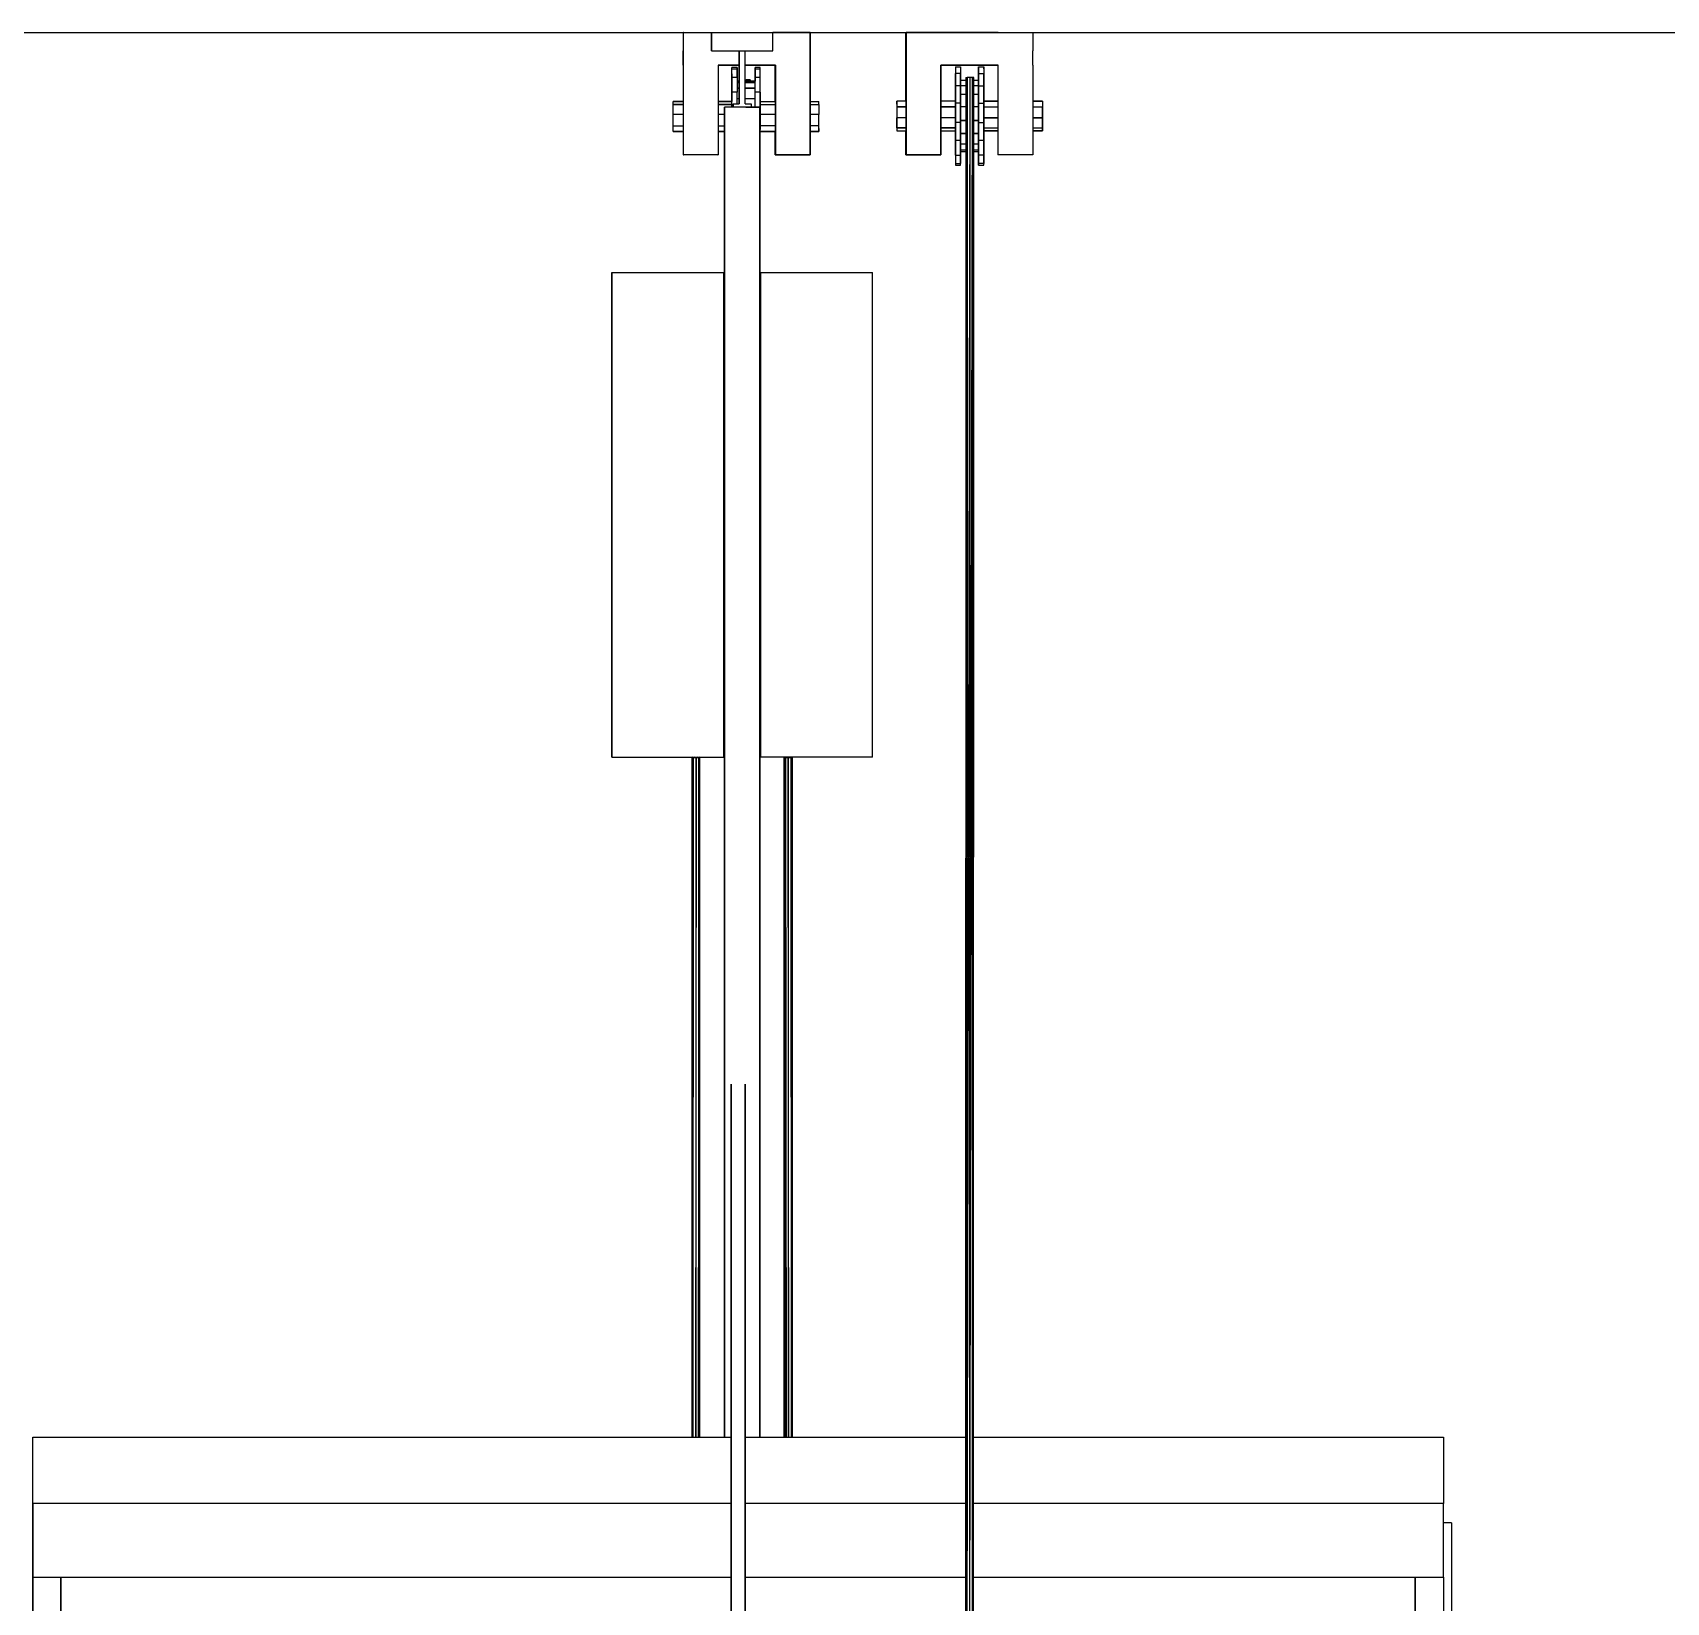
# Model space of a CAD drawing. Extents: x -32 to 51.8, y -51.6 to -5.5.
# Drawn here: x 29.273 to 33.905, y -42.709 to -38.257 of the extents above; entities that cross this region are included whole.
import ezdxf

# ---------------------------------------------------------------- set-up
doc = ezdxf.new("R2010")
doc.units = 0
doc.header["$MEASUREMENT"] = 0
doc.layers.get('0').update_dxf_attribs({"linetype": 'CONTINUOUS'})

msp = doc.modelspace()

# ---------------------------------------------------------------- linework, layer by layer
at = {"linetype": 'ByBlock'}
msp.add_line((-32.0393, -38.2573), (38.5464, -38.2573), dxfattribs=at)
for p, q in [((31.1171, -38.2573), (31.1171, -38.3093)), ((31.118, -38.2573), (31.1171, -38.2573)), ((31.118, -38.3093), (31.118, -38.2573)), ((31.118, -38.2573), (31.1975, -38.2573)), ((31.1975, -38.2689), (31.1975, -38.2573)), ((31.1975, -38.2573), (31.1975, -38.2689)), ((31.1975, -38.2573), (31.1975, -38.2689)), ((31.1975, -38.2573), (31.1975, -38.2689)), ((31.1975, -38.2689), (31.1975, -38.2573)), ((31.3711, -38.2573), (31.3787, -38.2573)), ((31.3787, -38.2573), (31.3711, -38.2573)), ((31.3711, -38.2689), (31.3711, -38.2573)), ((31.3787, -38.2573), (31.4771, -38.2573)), ((31.4771, -38.2573), (31.3787, -38.2573)), ((31.4771, -38.2573), (31.4771, -38.3093)), ((31.4771, -38.3093), (31.4771, -38.2573)), ((31.4771, -38.2573), (31.4771, -38.2573)), ((31.7483, -38.2573), (31.7483, -38.3093)), ((31.7483, -38.3093), (31.7483, -38.2573)), ((31.7483, -38.2573), (31.7492, -38.2573)), ((31.7492, -38.2573), (31.7492, -38.2573)), ((31.7492, -38.2573), (31.7492, -38.3093)), ((31.7492, -38.3093), (31.7492, -38.2573)), ((31.7492, -38.2573), (31.848, -38.2573)), ((31.848, -38.2573), (31.7492, -38.2573)), ((31.7492, -38.2573), (31.7492, -38.2573)), ((31.848, -38.2573), (32.01, -38.2573)), ((32.01, -38.2573), (31.848, -38.2573)), ((32.01, -38.2573), (32.1084, -38.2573)), ((32.1084, -38.2573), (32.1084, -38.3093)), ((31.1975, -38.3089), (31.1975, -38.2689)), ((31.1975, -38.2689), (31.1975, -38.3089)), ((31.1975, -38.2689), (31.1975, -38.3089)), ((31.1975, -38.2689), (31.1975, -38.3089)), ((31.1975, -38.3089), (31.1975, -38.2689)), ((31.3711, -38.3089), (31.3711, -38.2689)), ((31.1171, -38.3493), (31.1171, -38.3093)), ((31.1171, -38.3493), (31.1171, -38.4527)), ((31.118, -38.3493), (31.118, -38.3093)), ((31.118, -38.6034), (31.118, -38.3493)), ((31.1975, -38.3089), (31.3711, -38.3089)), ((31.1975, -38.3089), (31.1975, -38.3089)), ((31.1975, -38.3089), (31.1975, -38.3089)), ((31.1975, -38.3089), (31.1975, -38.3089)), ((31.1975, -38.3089), (31.1975, -38.3089)), ((31.2757, -38.3493), (31.2167, -38.3493)), ((31.2167, -38.3493), (31.2167, -38.6034)), ((31.2167, -38.3493), (31.2757, -38.3493)), ((31.2757, -38.3493), (31.2167, -38.3493)), ((31.2167, -38.3493), (31.2757, -38.3493)), ((31.2757, -38.4589), (31.2757, -38.3089)), ((31.2757, -38.3089), (31.2757, -38.4589)), ((31.2757, -38.3089), (31.2757, -38.4589)), ((31.2757, -38.3089), (31.2757, -38.4589)), ((31.2929, -38.4589), (31.2929, -38.3089)), ((31.3787, -38.3493), (31.2929, -38.3493)), ((31.2929, -38.3493), (31.3787, -38.3493)), ((31.3775, -38.3493), (31.2929, -38.3493)), ((31.2929, -38.3493), (31.3775, -38.3493)), ((31.3775, -38.4527), (31.3775, -38.3493)), ((31.3775, -38.3493), (31.3775, -38.4527)), ((31.3787, -38.6034), (31.3787, -38.3493)), ((31.3787, -38.3493), (31.3787, -38.6034)), ((31.4771, -38.3093), (31.4771, -38.3493)), ((31.4771, -38.3493), (31.4771, -38.3093)), ((31.4771, -38.3493), (31.4771, -38.6034)), ((31.4771, -38.6034), (31.4771, -38.3493)), ((31.7483, -38.3493), (31.7483, -38.3093)), ((31.7483, -38.3493), (31.7483, -38.4515)), ((31.7483, -38.4515), (31.7483, -38.3493)), ((31.7492, -38.3093), (31.7492, -38.3493)), ((31.7492, -38.3493), (31.7492, -38.3093)), ((31.7492, -38.3493), (31.7492, -38.6034)), ((31.7492, -38.6034), (31.7492, -38.3493)), ((31.848, -38.3493), (32.0088, -38.3493)), ((31.848, -38.6034), (31.848, -38.3493)), ((32.0088, -38.3493), (31.848, -38.3493)), ((31.848, -38.3493), (32.01, -38.3493)), ((32.01, -38.3493), (31.848, -38.3493)), ((31.848, -38.3493), (31.848, -38.6034)), ((32.0088, -38.3493), (32.0088, -38.4515)), ((32.01, -38.6034), (32.01, -38.3493)), ((32.1084, -38.3493), (32.1084, -38.3093)), ((32.1084, -38.3493), (32.1084, -38.6034)), ((31.2699, -38.3559), (31.2554, -38.3559)), ((31.2554, -38.361), (31.2554, -38.3559)), ((31.2699, -38.361), (31.2554, -38.361)), ((31.2554, -38.3841), (31.2554, -38.361)), ((31.2554, -38.3745), (31.2554, -38.4092)), ((31.2699, -38.3841), (31.2554, -38.3841)), ((31.2554, -38.4261), (31.2554, -38.3841)), ((31.2699, -38.3559), (31.2699, -38.361)), ((31.2699, -38.361), (31.2699, -38.3559)), ((31.2699, -38.3559), (31.2699, -38.3745)), ((31.2699, -38.361), (31.2699, -38.3841)), ((31.2699, -38.3841), (31.2699, -38.361)), ((31.2699, -38.3745), (31.2699, -38.3946)), ((31.2699, -38.3841), (31.2699, -38.4261)), ((31.2757, -38.3946), (31.2699, -38.3946)), ((31.2929, -38.391), (31.2961, -38.391)), ((31.2929, -38.391), (31.2961, -38.391)), ((31.2929, -38.3912), (31.2961, -38.3912)), ((31.2929, -38.3912), (31.2961, -38.3912)), ((31.321, -38.3946), (31.2929, -38.3946)), ((31.296, -38.3946), (31.2961, -38.3912)), ((31.2961, -38.3912), (31.304, -38.391)), ((31.2961, -38.391), (31.304, -38.391)), ((31.2961, -38.3912), (31.2961, -38.391)), ((31.3073, -38.3911), (31.2961, -38.3912)), ((31.2961, -38.3912), (31.2961, -38.3946)), ((31.2961, -38.3912), (31.304, -38.3912)), ((31.3073, -38.3911), (31.304, -38.391)), ((31.304, -38.3912), (31.3073, -38.3911)), ((31.304, -38.3912), (31.304, -38.3946)), ((31.304, -38.3946), (31.304, -38.3912)), ((31.3073, -38.3911), (31.3073, -38.3946)), ((31.3073, -38.3946), (31.3073, -38.3911)), ((31.3354, -38.3559), (31.321, -38.3559)), ((31.321, -38.3559), (31.321, -38.3745)), ((31.321, -38.361), (31.321, -38.3559)), ((31.3354, -38.361), (31.321, -38.361)), ((31.321, -38.3841), (31.321, -38.361)), ((31.321, -38.3745), (31.321, -38.3745)), ((31.321, -38.3745), (31.321, -38.3946)), ((31.3354, -38.3841), (31.321, -38.3841)), ((31.321, -38.4261), (31.321, -38.3841)), ((31.321, -38.3983), (31.321, -38.3946)), ((31.3354, -38.361), (31.3354, -38.3559)), ((31.3354, -38.3841), (31.3354, -38.361)), ((31.3354, -38.4261), (31.3354, -38.3841)), ((31.8892, -38.3547), (31.8892, -38.3733)), ((31.8892, -38.3547), (31.9037, -38.3547)), ((31.8892, -38.3733), (31.8892, -38.408)), ((31.8892, -38.3829), (31.8892, -38.3733)), ((31.9037, -38.3733), (31.8892, -38.3733)), ((31.8892, -38.408), (31.8892, -38.3733)), ((31.8892, -38.4249), (31.8892, -38.3829)), ((31.8892, -38.3829), (31.8892, -38.3829)), ((31.9037, -38.3547), (31.9037, -38.3733)), ((31.9037, -38.3733), (31.9037, -38.408)), ((31.9037, -38.408), (31.9037, -38.3733)), ((31.9186, -38.3934), (31.9037, -38.3934)), ((31.9219, -38.3843), (31.9178, -43.1519)), ((31.9186, -38.3844), (31.9178, -43.1519)), ((31.9186, -38.3844), (31.9219, -38.3843)), ((31.9219, -38.3843), (31.9211, -43.1487)), ((31.9298, -38.3843), (31.9211, -43.1487)), ((31.9298, -38.3843), (31.9219, -38.3843)), ((31.9298, -38.3843), (31.929, -43.1474)), ((31.929, -43.1474), (31.9378, -38.3843)), ((31.9378, -38.3843), (31.9298, -38.3843)), ((31.937, -43.1487), (31.9378, -38.3843)), ((31.937, -43.1487), (31.9411, -38.3844)), ((31.9411, -38.3844), (31.9378, -38.3843)), ((31.9403, -43.1519), (31.9411, -38.3844)), ((31.9548, -38.3934), (31.9411, -38.3934)), ((31.9548, -38.3547), (31.9692, -38.3547)), ((31.9548, -38.3733), (31.9548, -38.3547)), ((31.9548, -38.3598), (31.9548, -38.3547)), ((31.9548, -38.3547), (31.9548, -38.3733)), ((31.9548, -38.3829), (31.9548, -38.3598)), ((31.9548, -38.3733), (31.9692, -38.3733)), ((31.9548, -38.408), (31.9548, -38.3733)), ((31.9548, -38.3733), (31.9548, -38.408)), ((31.9692, -38.3547), (31.9692, -38.3733)), ((31.9692, -38.3598), (31.9692, -38.3547)), ((31.9692, -38.3733), (31.9692, -38.408)), ((31.9692, -38.408), (31.9692, -38.3733)), ((31.2554, -38.4092), (31.2554, -38.4092)), ((31.2554, -38.4092), (31.2554, -38.4527)), ((31.2699, -38.4261), (31.2554, -38.4261)), ((31.2554, -38.4689), (31.2554, -38.4261)), ((31.2757, -38.3983), (31.2699, -38.3983)), ((31.2699, -38.3983), (31.2757, -38.3983)), ((31.2699, -38.4149), (31.2757, -38.4149)), ((31.2757, -38.4149), (31.2699, -38.4149)), ((31.2699, -38.4589), (31.2699, -38.4261)), ((31.321, -38.3983), (31.2929, -38.3983)), ((31.2929, -38.3983), (31.321, -38.3983)), ((31.2929, -38.4149), (31.321, -38.4149)), ((31.321, -38.4149), (31.2929, -38.4149)), ((31.321, -38.3983), (31.321, -38.3983)), ((31.321, -38.4149), (31.321, -38.3983)), ((31.321, -38.3983), (31.321, -38.3983)), ((31.3354, -38.4261), (31.321, -38.4261)), ((31.321, -38.4689), (31.321, -38.4261)), ((31.3354, -38.4773), (31.3354, -38.4261)), ((31.3354, -38.4261), (31.3354, -38.4773)), ((31.8892, -38.408), (31.8892, -38.4574)), ((31.9037, -38.408), (31.8892, -38.408)), ((31.8892, -38.4574), (31.8892, -38.408)), ((31.8892, -38.4515), (31.8892, -38.4249)), ((31.8892, -38.4249), (31.8892, -38.4249)), ((31.9037, -38.4068), (31.9186, -38.4068)), ((31.9037, -38.408), (31.9037, -38.4574)), ((31.9037, -38.4574), (31.9037, -38.408)), ((31.9037, -38.4319), (31.9186, -38.4319)), ((31.9411, -38.4068), (31.9548, -38.4068)), ((31.9411, -38.4319), (31.9548, -38.4319)), ((31.9548, -38.408), (31.9548, -38.4319)), ((31.9548, -38.408), (31.9692, -38.408)), ((31.9548, -38.4574), (31.9548, -38.408)), ((31.9548, -38.408), (31.9548, -38.4574)), ((31.9548, -38.4249), (31.9548, -38.4249)), ((31.9548, -38.4319), (31.9548, -38.4675)), ((31.9692, -38.408), (31.9692, -38.4574)), ((31.9692, -38.4574), (31.9692, -38.408)), ((31.118, -38.4527), (31.0884, -38.4527)), ((31.0884, -38.4613), (31.0884, -38.4527)), ((31.0884, -38.4527), (31.118, -38.4527)), ((31.0884, -38.4897), (31.0884, -38.4613)), ((31.0884, -38.4613), (31.118, -38.4613)), ((31.118, -38.4613), (31.0884, -38.4613)), ((31.0884, -38.5212), (31.0884, -38.4897)), ((31.118, -38.4897), (31.0884, -38.4897)), ((31.2554, -38.4527), (31.2167, -38.4527)), ((31.2167, -38.4527), (31.2554, -38.4527)), ((31.2167, -38.4613), (31.2554, -38.4613)), ((31.2554, -38.4613), (31.2167, -38.4613)), ((31.2343, -38.4897), (31.2167, -38.4897)), ((31.2343, -38.4689), (31.2343, -38.4689)), ((31.2343, -38.4689), (31.2343, -42.2401)), ((31.2343, -42.2401), (31.2343, -38.4689)), ((31.2743, -38.4689), (31.2343, -38.4689)), ((31.2343, -38.4689), (31.2343, -38.4689)), ((31.2343, -42.2401), (31.2343, -38.4689)), ((31.2343, -42.2401), (31.2343, -38.4689)), ((31.2554, -38.4613), (31.2554, -38.4527)), ((31.2584, -38.4689), (31.2584, -38.4589)), ((31.2584, -38.4589), (31.2757, -38.4589)), ((31.2584, -38.4589), (31.2584, -38.4589)), ((31.2584, -38.4589), (31.2584, -38.4689)), ((31.2584, -38.4689), (31.2584, -38.4589)), ((31.2757, -38.4453), (31.2699, -38.4453)), ((31.2943, -38.4689), (31.2743, -38.4689)), ((31.321, -38.4453), (31.2929, -38.4453)), ((31.2929, -38.4589), (31.3101, -38.4589)), ((31.2929, -38.4589), (31.3101, -38.4589)), ((31.3343, -38.4689), (31.2943, -38.4689)), ((31.2943, -38.4689), (31.3343, -38.4689)), ((31.3101, -38.4589), (31.3101, -38.4689)), ((31.3343, -38.4689), (31.3343, -42.2401)), ((31.3343, -42.2401), (31.3343, -38.4689)), ((31.3354, -38.4773), (31.3343, -38.4773)), ((31.3354, -38.4527), (31.3787, -38.4527)), ((31.3354, -38.4613), (31.3787, -38.4613)), ((31.3354, -38.5316), (31.3354, -38.4773)), ((31.3354, -38.4773), (31.3354, -38.5316)), ((31.3787, -38.4897), (31.3354, -38.4897)), ((31.4771, -38.4527), (31.5021, -38.4527)), ((31.4771, -38.4613), (31.5021, -38.4613)), ((31.5021, -38.4897), (31.4771, -38.4897)), ((31.5021, -38.4613), (31.5021, -38.4527)), ((31.5021, -38.4613), (31.5021, -38.4897)), ((31.5021, -38.5212), (31.5021, -38.4897)), ((31.7226, -38.4601), (31.7226, -38.4515)), ((31.7226, -38.4515), (31.7226, -38.4678)), ((31.7492, -38.4515), (31.7226, -38.4515)), ((31.7226, -38.4678), (31.7226, -38.4993)), ((31.7492, -38.4678), (31.7226, -38.4678)), ((31.7226, -38.4678), (31.7492, -38.4678)), ((31.8892, -38.4515), (31.848, -38.4515)), ((31.8892, -38.4678), (31.848, -38.4678)), ((31.848, -38.4678), (31.8892, -38.4678)), ((31.8892, -38.4678), (31.8892, -38.4515)), ((31.8892, -38.4574), (31.8892, -38.5117)), ((31.9037, -38.4574), (31.8892, -38.4574)), ((31.8892, -38.5117), (31.8892, -38.4574)), ((31.8892, -38.4993), (31.8892, -38.4678)), ((31.8892, -38.4678), (31.8892, -38.4993)), ((31.8892, -38.4761), (31.8892, -38.4761)), ((31.9037, -38.5117), (31.9037, -38.4574)), ((31.9037, -38.4574), (31.9037, -38.5117)), ((31.9186, -38.4675), (31.9037, -38.4675)), ((31.9548, -38.4675), (31.9411, -38.4675)), ((31.9548, -38.4574), (31.9692, -38.4574)), ((31.9548, -38.5117), (31.9548, -38.4574)), ((31.9548, -38.4574), (31.9548, -38.5117)), ((31.9548, -38.4675), (31.9548, -38.5067)), ((31.9548, -38.4761), (31.9548, -38.4761)), ((31.9692, -38.4515), (32.01, -38.4515)), ((32.01, -38.4515), (31.9692, -38.4515)), ((31.9692, -38.4574), (31.9692, -38.5117)), ((31.9692, -38.5117), (31.9692, -38.4574)), ((31.9692, -38.4678), (32.01, -38.4678)), ((32.1084, -38.4515), (32.1363, -38.4515)), ((32.1363, -38.4515), (32.1084, -38.4515)), ((32.1084, -38.4678), (32.1363, -38.4678)), ((32.1363, -38.4515), (32.1363, -38.4678)), ((32.1363, -38.4678), (32.1363, -38.4993)), ((32.1363, -38.4993), (32.1363, -38.4678)), ((31.0884, -38.5212), (31.118, -38.5212)), ((31.0884, -38.5374), (31.0884, -38.5212)), ((31.2167, -38.5212), (31.2343, -38.5212)), ((31.3354, -38.5316), (31.3343, -38.5316)), ((31.3787, -38.5212), (31.3354, -38.5212)), ((31.3354, -38.581), (31.3354, -38.5316)), ((31.5021, -38.5212), (31.4771, -38.5212)), ((31.5021, -38.5374), (31.5021, -38.5212)), ((31.5021, -38.5288), (31.5021, -38.5374)), ((31.7226, -38.4993), (31.7226, -38.5277)), ((31.7492, -38.4993), (31.7226, -38.4993)), ((31.7226, -38.5277), (31.7226, -38.4993)), ((31.7226, -38.5277), (31.7226, -38.5362)), ((31.7226, -38.5277), (31.7226, -38.5277)), ((31.7226, -38.5277), (31.7492, -38.5277)), ((31.7492, -38.5277), (31.7226, -38.5277)), ((31.8892, -38.4993), (31.848, -38.4993)), ((31.848, -38.5277), (31.8892, -38.5277)), ((31.8892, -38.5277), (31.848, -38.5277)), ((31.8892, -38.5277), (31.8892, -38.4993)), ((31.8892, -38.5117), (31.8892, -38.5629)), ((31.9037, -38.5117), (31.8892, -38.5117)), ((31.8892, -38.5629), (31.8892, -38.5117)), ((31.8892, -38.5362), (31.8892, -38.5277)), ((31.8892, -38.5304), (31.8892, -38.5304)), ((31.9186, -38.5067), (31.9037, -38.5067)), ((31.9037, -38.5067), (31.9186, -38.5067)), ((31.9037, -38.5629), (31.9037, -38.5117)), ((31.9037, -38.5117), (31.9037, -38.5629)), ((31.9548, -38.5067), (31.9411, -38.5067)), ((31.9411, -38.5067), (31.9548, -38.5067)), ((31.9548, -38.5067), (31.9548, -38.5437)), ((31.9548, -38.5117), (31.9692, -38.5117)), ((31.9548, -38.5629), (31.9548, -38.5117)), ((31.9548, -38.5117), (31.9548, -38.5629)), ((31.9548, -38.5304), (31.9548, -38.5304)), ((31.9692, -38.4993), (32.01, -38.4993)), ((32.01, -38.4993), (31.9692, -38.4993)), ((31.9692, -38.5117), (31.9692, -38.5629)), ((31.9692, -38.5629), (31.9692, -38.5117)), ((31.9692, -38.5277), (32.01, -38.5277)), ((32.1084, -38.4993), (32.1363, -38.4993)), ((32.1363, -38.4993), (32.1084, -38.4993)), ((32.1084, -38.5277), (32.1363, -38.5277)), ((32.1363, -38.4993), (32.1363, -38.4993)), ((32.1363, -38.4993), (32.1363, -38.5277)), ((32.1363, -38.5277), (32.1363, -38.4993)), ((32.1363, -38.5277), (32.1363, -38.5362)), ((32.1363, -38.5362), (32.1363, -38.5277)), ((31.0884, -38.5374), (31.118, -38.5374)), ((31.118, -38.5374), (31.0884, -38.5374)), ((31.1171, -38.5374), (31.1171, -38.6034)), ((31.2167, -38.5374), (31.2343, -38.5374)), ((31.2343, -38.5374), (31.2167, -38.5374)), ((31.3354, -38.581), (31.3343, -38.581)), ((31.3787, -38.5374), (31.3354, -38.5374)), ((31.3354, -38.5374), (31.3787, -38.5374)), ((31.3354, -38.6157), (31.3354, -38.581)), ((31.3775, -38.6034), (31.3775, -38.5374)), ((31.3775, -38.5374), (31.3775, -38.6034)), ((31.5021, -38.5374), (31.4771, -38.5374)), ((31.4771, -38.5374), (31.5021, -38.5374)), ((31.5021, -38.5374), (31.5021, -38.5374)), ((31.7226, -38.5362), (31.7492, -38.5362)), ((31.7483, -38.5362), (31.7483, -38.6034)), ((31.7483, -38.6034), (31.7483, -38.5362)), ((31.848, -38.5362), (31.8892, -38.5362)), ((31.8892, -38.5798), (31.8892, -38.5362)), ((31.8892, -38.5629), (31.8892, -38.6049)), ((31.9037, -38.5629), (31.8892, -38.5629)), ((31.8892, -38.6049), (31.8892, -38.5629)), ((31.8892, -38.6049), (31.8892, -38.5798)), ((31.8892, -38.5798), (31.8892, -38.5798)), ((31.9037, -38.5437), (31.9186, -38.5437)), ((31.9186, -38.5437), (31.9037, -38.5437)), ((31.9037, -38.6049), (31.9037, -38.5629)), ((31.9037, -38.5629), (31.9037, -38.6049)), ((31.9186, -38.574), (31.9037, -38.574)), ((31.9411, -38.5437), (31.9548, -38.5437)), ((31.9548, -38.5437), (31.9411, -38.5437)), ((31.9548, -38.574), (31.9411, -38.574)), ((31.9548, -38.5437), (31.9548, -38.574)), ((31.9692, -38.5629), (31.9548, -38.5629)), ((31.9548, -38.5629), (31.9548, -38.6049)), ((31.9548, -38.6049), (31.9548, -38.5629)), ((31.9548, -38.574), (31.9548, -38.5907)), ((31.9548, -38.5798), (31.9548, -38.5798)), ((32.01, -38.5362), (31.9692, -38.5362)), ((31.9692, -38.5362), (32.01, -38.5362)), ((31.9692, -38.5629), (31.9692, -38.6049)), ((31.9692, -38.6049), (31.9692, -38.5629)), ((32.0088, -38.5362), (32.0088, -38.6034)), ((32.1363, -38.5362), (32.1084, -38.5362)), ((32.1084, -38.5362), (32.1363, -38.5362)), ((32.1363, -38.5362), (32.1363, -38.5362)), ((31.1171, -38.6034), (31.118, -38.6034)), ((31.2167, -38.6034), (31.118, -38.6034)), ((31.2155, -38.6034), (31.2167, -38.6034)), ((31.3354, -38.6157), (31.3343, -38.6157)), ((31.3354, -38.6343), (31.3354, -38.6157)), ((31.3775, -38.6034), (31.3787, -38.6034)), ((31.4771, -38.6034), (31.3787, -38.6034)), ((31.3787, -38.6034), (31.4771, -38.6034)), ((31.4771, -38.6034), (31.4771, -38.6034)), ((31.7483, -38.6034), (31.7492, -38.6034)), ((31.7492, -38.6034), (31.7492, -38.6034)), ((31.7492, -38.6034), (31.848, -38.6034)), ((31.7492, -38.6034), (31.7492, -38.6034)), ((31.848, -38.6034), (31.7492, -38.6034)), ((31.848, -38.6034), (31.8467, -38.6034)), ((31.8892, -38.6049), (31.8892, -38.628)), ((31.8892, -38.6049), (31.9037, -38.6049)), ((31.8892, -38.628), (31.8892, -38.6331)), ((31.8892, -38.628), (31.9037, -38.628)), ((31.9186, -38.5907), (31.9037, -38.5907)), ((31.9037, -38.5944), (31.9186, -38.5944)), ((31.9037, -38.628), (31.9037, -38.6049)), ((31.9037, -38.6049), (31.9037, -38.628)), ((31.9037, -38.6331), (31.9037, -38.628)), ((31.9548, -38.5907), (31.9411, -38.5907)), ((31.9411, -38.5944), (31.9548, -38.5944)), ((31.9548, -38.5907), (31.9548, -38.5944)), ((31.9548, -38.6145), (31.9548, -38.5944)), ((31.9548, -38.5944), (31.9548, -38.6049)), ((31.9548, -38.6049), (31.9548, -38.628)), ((31.9692, -38.6049), (31.9548, -38.6049)), ((31.9548, -38.628), (31.9548, -38.6049)), ((31.9548, -38.6331), (31.9548, -38.6145)), ((31.9548, -38.628), (31.9548, -38.6331)), ((31.9692, -38.628), (31.9548, -38.628)), ((31.9548, -38.6331), (31.9548, -38.628)), ((31.9692, -38.6049), (31.9692, -38.628)), ((31.9692, -38.628), (31.9692, -38.6049)), ((31.9692, -38.6331), (31.9692, -38.628)), ((32.01, -38.6034), (32.0088, -38.6034)), ((32.1084, -38.6034), (32.01, -38.6034)), ((32.1084, -38.6034), (32.1075, -38.6034)), ((31.3354, -38.6343), (31.3343, -38.6343)), ((31.8892, -38.6331), (31.9037, -38.6331)), ((31.9548, -38.6331), (31.9692, -38.6331)), ((30.9144, -38.9374), (30.9144, -38.9374)), ((30.9144, -38.9374), (30.9144, -40.3116)), ((30.9144, -40.3116), (30.9144, -38.9374)), ((30.9144, -38.9374), (31.2324, -38.9374)), ((30.9144, -38.9374), (30.9144, -40.3116)), ((30.9144, -38.9374), (30.9144, -38.9374)), ((31.2324, -40.3116), (31.2324, -38.9374)), ((31.2324, -38.9374), (31.2324, -40.3116)), ((31.3362, -40.3116), (31.3362, -38.9374)), ((31.3362, -38.9374), (31.6542, -38.9374)), ((31.3362, -38.9374), (31.3362, -40.3116)), ((31.3362, -38.9374), (31.3362, -38.9374)), ((31.3362, -38.9374), (31.3362, -40.3116)), ((31.3362, -38.9374), (31.3362, -38.9374)), ((31.6542, -40.3116), (31.6542, -38.9374)), ((30.9144, -40.3116), (30.9144, -40.3116)), ((30.9144, -40.3116), (30.9144, -40.3116)), ((30.9144, -40.3116), (31.2324, -40.3116)), ((31.1423, -42.2401), (31.1423, -40.3116)), ((31.1456, -40.3132), (31.1423, -40.3116)), ((31.1423, -40.3116), (31.1423, -40.3116)), ((31.1456, -40.3132), (31.1448, -42.2401)), ((31.1456, -40.3116), (31.1456, -40.3132)), ((31.1489, -40.3116), (31.1456, -40.3132)), ((31.1456, -42.2401), (31.1456, -40.3132)), ((31.1536, -40.3139), (31.1456, -40.3132)), ((31.1456, -40.3132), (31.1615, -40.3132)), ((31.1536, -40.3139), (31.1517, -42.2401)), ((31.1615, -40.3132), (31.1536, -40.3139)), ((31.1536, -42.2401), (31.1536, -40.3139)), ((31.1615, -40.3132), (31.1582, -40.3116)), ((31.1615, -40.3132), (31.1596, -42.2401)), ((31.1648, -40.3116), (31.1615, -40.3132)), ((31.1615, -40.3132), (31.1615, -40.3116)), ((31.1615, -42.2401), (31.1615, -40.3132)), ((31.164, -42.2401), (31.1648, -40.3116)), ((31.1648, -42.2401), (31.1648, -40.3116)), ((31.1648, -40.3116), (31.1648, -40.3116)), ((31.6542, -40.3116), (31.3362, -40.3116)), ((31.3362, -40.3116), (31.3362, -40.3116)), ((31.3362, -40.3116), (31.3362, -40.3116)), ((31.4038, -42.2401), (31.4038, -40.3116)), ((31.4038, -40.3116), (31.4038, -40.3116)), ((31.4071, -40.3132), (31.4038, -40.3116)), ((31.4038, -40.3116), (31.4046, -42.2401)), ((31.4104, -40.3116), (31.4071, -40.3132)), ((31.4071, -40.3132), (31.4071, -40.3116)), ((31.415, -40.3139), (31.4071, -40.3132)), ((31.4071, -40.3132), (31.409, -42.2401)), ((31.4071, -40.3132), (31.423, -40.3132)), ((31.4071, -40.3132), (31.4071, -42.2401)), ((31.423, -40.3132), (31.415, -40.3139)), ((31.4169, -42.2401), (31.415, -40.3139)), ((31.415, -40.3139), (31.415, -42.2401)), ((31.423, -40.3132), (31.4197, -40.3116)), ((31.4263, -40.3116), (31.423, -40.3132)), ((31.423, -40.3132), (31.423, -40.3116)), ((31.4238, -42.2401), (31.423, -40.3132)), ((31.423, -40.3132), (31.423, -42.2401)), ((31.4263, -40.3116), (31.4263, -42.2401)), ((31.4263, -40.3116), (31.4263, -40.3116)), ((31.253, -43.1207), (31.253, -41.2391)), ((31.253, -41.2391), (31.253, -43.1207)), ((31.2926, -43.1207), (31.2926, -41.2391)), ((31.2926, -41.2391), (31.2926, -43.1207)), ((31.253, -41.2813), (31.253, -43.0952)), ((29.2728, -42.2401), (31.253, -42.2401)), ((29.2728, -42.429), (29.2728, -42.2401)), ((29.2728, -42.4833), (29.2728, -42.2401)), ((29.2728, -42.2401), (29.2728, -42.2401)), ((31.2926, -42.2401), (31.918, -42.2401)), ((31.9404, -42.2401), (33.2728, -42.2401)), ((33.2728, -42.2401), (33.2728, -42.429)), ((31.253, -42.429), (29.2728, -42.429)), ((29.2728, -42.429), (29.2728, -42.6379)), ((31.9179, -42.429), (31.2926, -42.429)), ((33.2728, -42.429), (31.9404, -42.429)), ((33.2728, -42.6379), (33.2728, -42.429)), ((29.2728, -42.4833), (29.2728, -42.4833)), ((29.2728, -42.4833), (29.2728, -42.4833)), ((29.2728, -42.4833), (29.2728, -42.4833)), ((29.2728, -42.4833), (29.2728, -43.03)), ((29.2728, -42.4833), (29.2728, -42.4833)), ((29.2728, -42.4833), (29.2728, -43.03)), ((29.2728, -43.03), (29.2728, -42.4833)), ((29.2728, -42.4833), (29.2728, -42.4833)), ((33.2958, -42.4833), (33.2728, -42.4833)), ((33.2958, -42.4833), (33.2958, -43.5161)), ((31.253, -43.0952), (31.253, -42.5372)), ((31.2926, -42.9496), (31.2926, -42.5372)), ((29.2728, -42.6379), (31.253, -42.6379)), ((29.3528, -42.6379), (29.3528, -43.0272)), ((29.3528, -43.0272), (29.3528, -42.6379)), ((29.3528, -42.6379), (29.3528, -43.0272)), ((31.253, -42.6379), (31.253, -43.1375)), ((31.2926, -42.6379), (31.9179, -42.6379)), ((31.2926, -42.6379), (31.2926, -42.9496)), ((31.9404, -42.6379), (33.2728, -42.6379)), ((33.1928, -43.374), (33.1928, -42.6379)), ((33.1928, -42.6379), (33.1928, -43.3413)), ((33.1928, -42.6379), (33.1928, -43.374)), ((33.1928, -43.3413), (33.1928, -42.6379)), ((33.2728, -42.6379), (33.2728, -43.374))]:
    msp.add_line(p, q)

doc.saveas('drawing.dxf')
